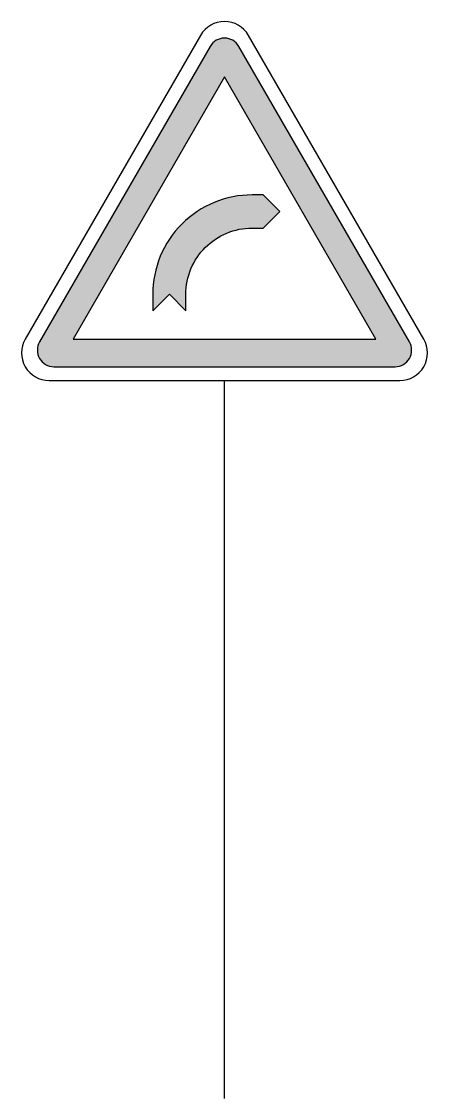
# Model space of a CAD drawing. Extents: x -0.37 to 0.37, y 0 to 1.95.
import ezdxf

# ---------------------------------------------------------------- set-up
doc = ezdxf.new("R2010")
doc.units = 0
doc.layers.get('0').update_dxf_attribs({"linetype": 'CONTINUOUS'})

msp = doc.modelspace()

# ---------------------------------------------------------------- hatches: boundary and pattern name
h = msp.add_hatch(color=1)
edge = h.paths.add_edge_path(flags=0)
edge.add_arc((0.3089, 1.355), 0.03, 270, 30)
edge.add_line((0.3349, 1.37), (0.026, 1.905))
edge.add_arc((0, 1.89), 0.03, 30, 150)
edge.add_line((-0.026, 1.905), (-0.3349, 1.37))
edge.add_arc((-0.3089, 1.355), 0.03, 150, 270)
edge.add_line((-0.3089, 1.325), (0.3089, 1.325))
edge.add_line((0, 1.85), (-0.2742, 1.375))
edge.add_line((-0.2742, 1.375), (0.2742, 1.375))
edge.add_line((0.2742, 1.375), (0, 1.85))
h = msp.add_hatch(color=256)
edge = h.paths.add_edge_path(flags=0)
edge.add_arc((0.0501, 1.4561), 0.12, 90, 180, ccw=False)
edge.add_line((0.0501, 1.5761), (0.0701, 1.5761))
edge.add_line((0.0701, 1.5761), (0.1001, 1.6061))
edge.add_line((0.1001, 1.6061), (0.0701, 1.6361))
edge.add_line((0.0701, 1.6361), (0.0501, 1.6361))
edge.add_arc((0.0501, 1.4561), 0.18, 90, 180)
edge.add_line((-0.1299, 1.4561), (-0.1299, 1.4261))
edge.add_line((-0.1299, 1.4261), (-0.0999, 1.4561))
edge.add_line((-0.0999, 1.4561), (-0.0699, 1.4261))
edge.add_line((-0.0699, 1.4261), (-0.0699, 1.4561))

# ---------------------------------------------------------------- linework, layer by layer
for points in [[(0.3175, 1.3, 0.57735), (0.3608, 1.375), (0.0433, 1.925, 0.57735), (-0.0433, 1.925), (-0.3608, 1.375, 0.57735), (-0.3175, 1.3)], [(0.3089, 1.325, 0.57735), (0.3349, 1.37), (0.026, 1.905, 0.57735), (-0.026, 1.905), (-0.3349, 1.37, 0.57735), (-0.3089, 1.325)], [(-0.0699, 1.4561, -0.414214), (0.0501, 1.5761), (0.0701, 1.5761), (0.1001, 1.6061), (0.0701, 1.6361), (0.0501, 1.6361, 0.414214), (-0.1299, 1.4561), (-0.1299, 1.4261), (-0.0999, 1.4561), (-0.0699, 1.4261)]]:
    msp.add_lwpolyline(points, format="xyb", close=True)
msp.add_lwpolyline([(0, 1.85), (-0.2742, 1.375), (0.2742, 1.375)], close=True)
msp.add_lwpolyline([(0, 0), (0, 1.3)])

doc.saveas('drawing.dxf')
